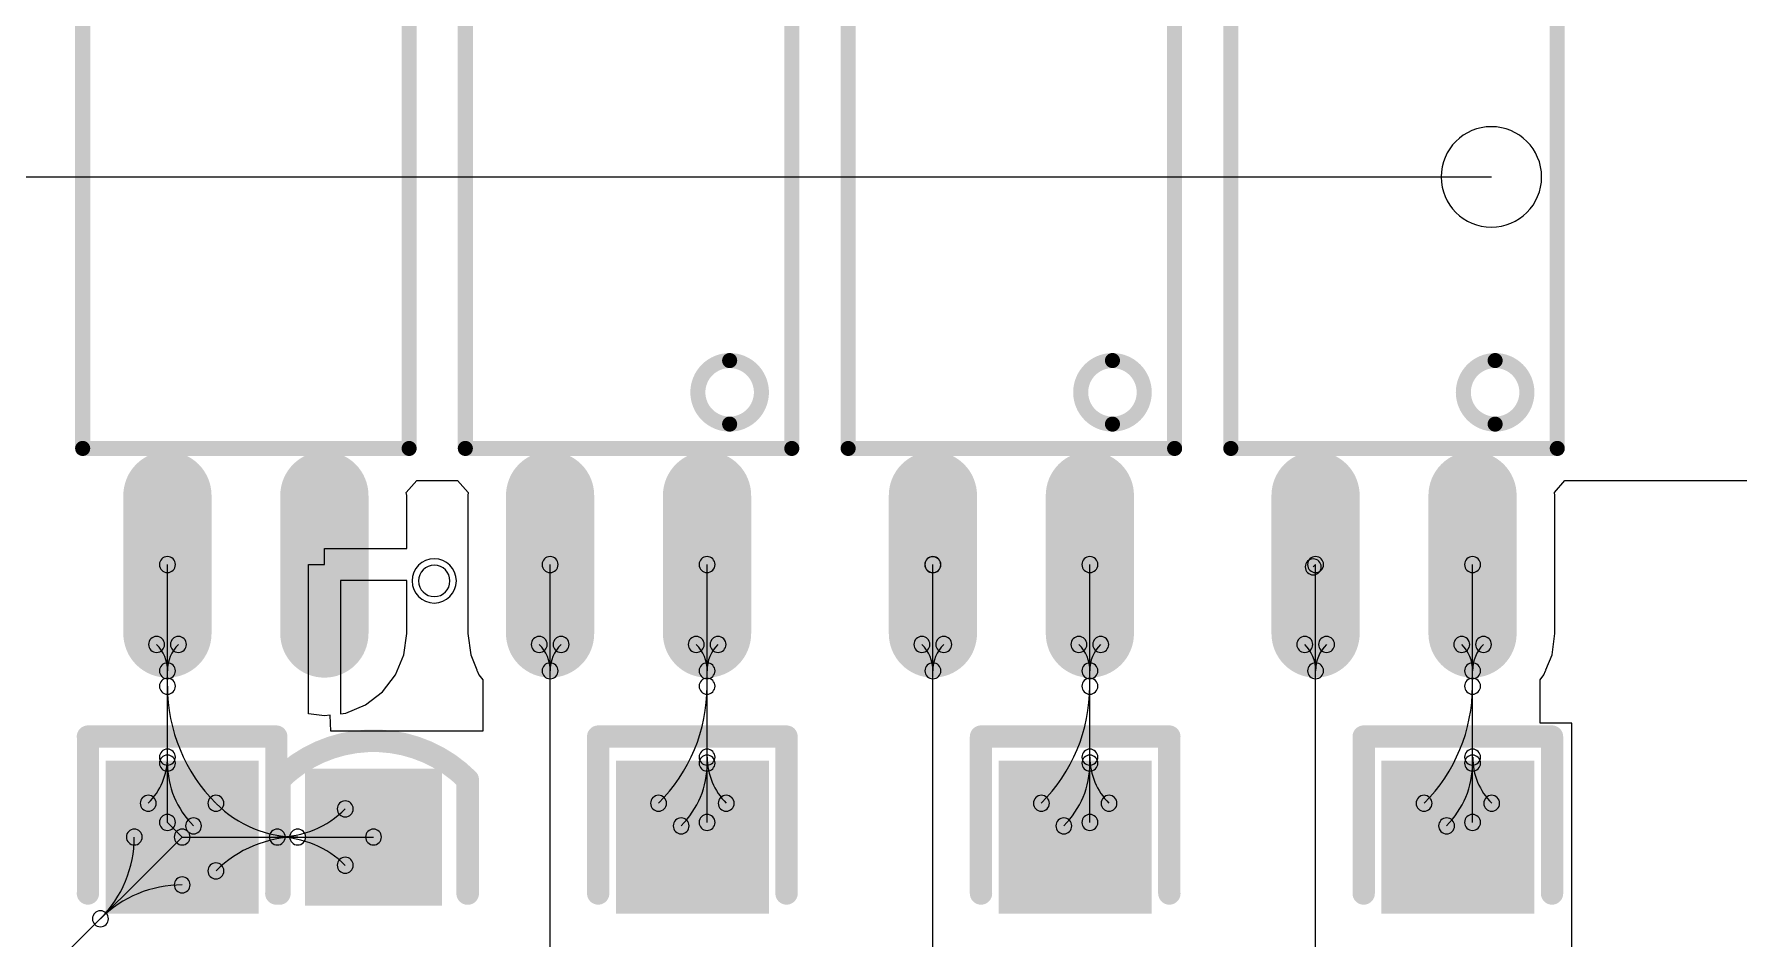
# Model space of a CAD drawing. Header units: inches. Extents: x 32166 to 66782, y 2386 to 7162.
# Drawn here: x 33238.8 to 33347.4, y 3306.9 to 3364.6 of the extents above; entities that cross this region are included whole.
import ezdxf

# ---------------------------------------------------------------- set-up
doc = ezdxf.new("R2010")
doc.units = ezdxf.units.IN
doc.header["$LTSCALE"] = 0.64311
doc.header["$MEASUREMENT"] = 0
for name, color, linetype in [('BOTTOMLAYER', 5, 'CONTINUOUS'), ('BOTTOMOVERLAY', 54, 'CONTINUOUS'), ('BOTTOMPASTE', 16, 'CONTINUOUS'), ('BOTTOMSOLDER', 6, 'CONTINUOUS'), ('KEEPOUTLAYER', 6, 'CONTINUOUS'), ('MULTILAYER', 9, 'CONTINUOUS')]:
    doc.layers.add(name, color=color, linetype=linetype)

msp = doc.modelspace()

# ---------------------------------------------------------------- linework, layer by layer
at = {"layer": 'BOTTOMLAYER'}
for p, q in [((33262.53, 3335.38), (33263.2, 3336.15)), ((33263.2, 3336.15), (33265.8, 3336.15)), ((33265.8, 3336.15), (33266.47, 3335.38)), ((33335.68, 3335.38), (33336.35, 3336.15)), ((33336.35, 3336.15), (33365.95, 3336.15)), ((33262.56, 3335.19), (33262.53, 3335.38)), ((33262.56, 3331.81), (33262.56, 3335.19)), ((33266.47, 3335.38), (33266.45, 3335.19)), ((33266.45, 3335.19), (33266.45, 3326.39)), ((33335.71, 3335.19), (33335.68, 3335.38)), ((33335.71, 3326.39), (33335.71, 3335.19)), ((33257.31, 3330.8), (33257.31, 3331.81)), ((33257.31, 3331.81), (33262.56, 3331.81)), ((33247.31, 3314.36), (33247.31, 3330.79)), ((33256.29, 3321.28), (33256.29, 3330.8)), ((33256.29, 3330.8), (33257.31, 3330.8)), ((33271.69, 3290.84), (33271.69, 3330.79)), ((33281.69, 3314.36), (33281.69, 3330.79)), ((33296.07, 3330.78), (33296.08, 3330.79)), ((33296.08, 3290.55), (33296.08, 3330.79)), ((33306.08, 3314.36), (33306.08, 3330.79)), ((33320.31, 3330.64), (33320.46, 3330.79)), ((33320.46, 3291.51), (33320.46, 3330.79)), ((33330.46, 3314.36), (33330.46, 3330.79)), ((33262.56, 3329.78), (33258.33, 3329.78)), ((33258.33, 3329.78), (33258.33, 3321.28)), ((33262.56, 3326.39), (33262.56, 3329.78)), ((33262.38, 3325.04), (33262.56, 3326.39)), ((33266.45, 3326.39), (33266.63, 3325.04)), ((33335.53, 3325.04), (33335.71, 3326.39)), ((33261.85, 3323.77), (33262.38, 3325.04)), ((33266.63, 3325.04), (33267.02, 3324.09)), ((33335.14, 3324.09), (33335.53, 3325.04)), ((33261.02, 3322.69), (33261.85, 3323.77)), ((33267.02, 3324.09), (33267.03, 3324.05)), ((33267.03, 3324.05), (33267.05, 3324.02)), ((33267.05, 3324.02), (33267.15, 3323.77)), ((33267.15, 3323.77), (33267.4, 3323.45)), ((33334.76, 3323.45), (33335, 3323.77)), ((33335, 3323.77), (33335.11, 3324.02)), ((33335.11, 3324.02), (33335.13, 3324.05)), ((33335.13, 3324.05), (33335.14, 3324.09)), ((33259.93, 3321.85), (33261.02, 3322.69)), ((33267.4, 3323.45), (33267.4, 3320.18)), ((33334.76, 3320.69), (33334.76, 3323.45)), ((33258.67, 3321.33), (33259.93, 3321.85)), ((33257.31, 3321.15), (33256.29, 3321.28)), ((33257.67, 3321.2), (33257.31, 3321.15)), ((33257.73, 3320.18), (33257.67, 3321.2)), ((33258.33, 3321.28), (33258.67, 3321.33)), ((33336.79, 3320.69), (33334.76, 3320.69)), ((33336.79, 3306.16), (33336.79, 3320.69)), ((33267.19, 3320.18), (33257.73, 3320.18)), ((33267.4, 3320.18), (33267.19, 3320.18)), ((33267.19, 3320.18), (33267.19, 3320.18)), ((33247.31, 3314.36), (33248.25, 3313.43)), ((33240.23, 3305.41), (33248.25, 3313.43)), ((33248.25, 3313.43), (33260.44, 3313.43))]:
    msp.add_line(p, q, dxfattribs=at)
at = {"layer": 'BOTTOMLAYER', "const_width": 4}
for points in [[(33247.31, 3326.39), (33247.31, 3335.19)], [(33257.31, 3326.39), (33257.31, 3335.19)], [(33271.69, 3335.19), (33271.69, 3326.39)], [(33281.69, 3335.19), (33281.69, 3326.39)], [(33296.08, 3335.19), (33296.08, 3326.39)], [(33306.08, 3335.19), (33306.08, 3326.39)], [(33320.46, 3335.19), (33320.46, 3326.39)], [(33330.46, 3335.19), (33330.46, 3326.39)]]:
    msp.add_lwpolyline(points, dxfattribs=at)
at = {"layer": 'BOTTOMLAYER', "const_width": 2}
for points in [[(33247.31, 3336.19, 1), (33247.31, 3334.19, 1)], [(33257.31, 3336.19, 1), (33257.31, 3334.19, 1)], [(33271.69, 3334.19, 1), (33271.69, 3336.19, 1)], [(33281.69, 3334.19, 1), (33281.69, 3336.19, 1)], [(33296.08, 3334.19, 1), (33296.08, 3336.19, 1)], [(33306.08, 3334.19, 1), (33306.08, 3336.19, 1)], [(33320.46, 3334.19, 1), (33320.46, 3336.19, 1)], [(33330.46, 3334.19, 1), (33330.46, 3336.19, 1)], [(33247.31, 3327.39, 1), (33247.31, 3325.39, 1)], [(33257.31, 3327.39, 1), (33257.31, 3325.39, 1)], [(33271.69, 3325.39, 1), (33271.69, 3327.39, 1)], [(33281.69, 3325.39, 1), (33281.69, 3327.39, 1)], [(33296.08, 3325.39, 1), (33296.08, 3327.39, 1)], [(33306.08, 3325.39, 1), (33306.08, 3327.39, 1)], [(33320.46, 3325.39, 1), (33320.46, 3327.39, 1)], [(33330.46, 3325.39, 1), (33330.46, 3327.39, 1)]]:
    msp.add_lwpolyline(points, format="xyb", close=True, dxfattribs=at)
at = {"layer": 'BOTTOMLAYER'}
for centre, radius, start, end in [((33247.31, 3330.79), 0.508, 0, 180), ((33271.69, 3330.79), 0.508, 0, 180), ((33281.69, 3330.79), 0.508, 0, 180), ((33296.07, 3330.78), 0.508, 0, 180), ((33296.08, 3330.79), 0.508, 0, 180), ((33296.08, 3330.79), 0.508, 0, 180), ((33306.08, 3330.79), 0.508, 0, 180), ((33320.46, 3330.79), 0.508, 0, 180), ((33320.46, 3330.79), 0.508, 0, 180), ((33330.46, 3330.79), 0.508, 0, 180), ((33247.31, 3330.79), 0.508, 180, 0), ((33264.31, 3329.75), 1, 0, 180), ((33271.69, 3330.79), 0.508, 180, 0), ((33281.69, 3330.79), 0.508, 180, 0), ((33296.07, 3330.78), 0.508, 180, 0), ((33296.08, 3330.79), 0.508, 180, 0), ((33296.08, 3330.79), 0.508, 180, 0), ((33306.08, 3330.79), 0.508, 180, 0), ((33320.31, 3330.64), 0.508, 0, 180), ((33320.31, 3330.64), 0.508, 180, 0), ((33320.46, 3330.79), 0.508, 180, 0), ((33320.46, 3330.79), 0.508, 180, 0), ((33330.46, 3330.79), 0.508, 180, 0), ((33264.31, 3329.75), 1, 180, 0), ((33246.62, 3325.7), 0.508, 0, 180), ((33248.01, 3325.7), 0.508, 0, 180), ((33271, 3325.7), 0.508, 0, 180), ((33272.39, 3325.7), 0.508, 0, 180), ((33281, 3325.7), 0.508, 0, 180), ((33282.39, 3325.7), 0.508, 0, 180), ((33295.38, 3325.7), 0.508, 0, 180), ((33296.77, 3325.7), 0.508, 0, 180), ((33305.38, 3325.7), 0.508, 0, 180), ((33306.77, 3325.7), 0.508, 0, 180), ((33319.77, 3325.7), 0.508, 0, 180), ((33321.16, 3325.7), 0.508, 0, 180), ((33329.77, 3325.7), 0.508, 0, 180), ((33331.16, 3325.7), 0.508, 0, 180), ((33246.62, 3325.7), 0.508, 180, 0), ((33244.94, 3324.02), 2.38, 0.0004, 45.0004), ((33249.69, 3324.02), 2.38, 134.9996, 179.9996), ((33248.01, 3325.7), 0.508, 180, 0), ((33271, 3325.7), 0.508, 180, 0), ((33269.32, 3324.02), 2.38, 0.0004, 45.0004), ((33274.07, 3324.02), 2.38, 134.9996, 179.9996), ((33272.39, 3325.7), 0.508, 180, 0), ((33281, 3325.7), 0.508, 180, 0), ((33279.32, 3324.02), 2.38, 0.0004, 45.0004), ((33284.07, 3324.02), 2.38, 134.9996, 179.9996), ((33282.39, 3325.7), 0.508, 180, 0), ((33295.38, 3325.7), 0.508, 180, 0), ((33293.7, 3324.02), 2.38, 0.0004, 45.0004), ((33298.45, 3324.02), 2.38, 134.9996, 179.9996), ((33296.77, 3325.7), 0.508, 180, 0), ((33305.38, 3325.7), 0.508, 180, 0), ((33303.7, 3324.02), 2.38, 0.0004, 45.0004), ((33308.45, 3324.02), 2.38, 134.9996, 179.9996), ((33306.77, 3325.7), 0.508, 180, 0), ((33319.77, 3325.7), 0.508, 180, 0), ((33318.09, 3324.02), 2.38, 0.0004, 45.0004), ((33322.84, 3324.02), 2.38, 134.9996, 179.9996), ((33321.16, 3325.7), 0.508, 180, 0), ((33329.77, 3325.7), 0.508, 180, 0), ((33328.09, 3324.02), 2.38, 0.0004, 45.0004), ((33332.84, 3324.02), 2.38, 134.9996, 179.9996), ((33331.16, 3325.7), 0.508, 180, 0), ((33247.31, 3324.02), 0.508, 0, 180), ((33247.31, 3324.02), 0.508, 0, 180), ((33247.31, 3324.02), 0.508, 180, 0), ((33247.31, 3324.02), 0.508, 180, 0), ((33271.69, 3324.02), 0.508, 0, 180), ((33271.69, 3324.02), 0.508, 0, 180), ((33271.69, 3324.02), 0.508, 180, 0), ((33271.69, 3324.02), 0.508, 180, 0), ((33281.69, 3324.02), 0.508, 0, 180), ((33281.69, 3324.02), 0.508, 0, 180), ((33281.69, 3324.02), 0.508, 180, 0), ((33281.69, 3324.02), 0.508, 180, 0), ((33296.08, 3324.02), 0.508, 0, 180), ((33296.08, 3324.02), 0.508, 0, 180), ((33296.08, 3324.02), 0.508, 180, 0), ((33296.08, 3324.02), 0.508, 180, 0), ((33306.08, 3324.02), 0.508, 0, 180), ((33306.08, 3324.02), 0.508, 0, 180), ((33306.08, 3324.02), 0.508, 180, 0), ((33306.08, 3324.02), 0.508, 180, 0), ((33320.46, 3324.02), 0.508, 0, 180), ((33320.46, 3324.02), 0.508, 0, 180), ((33320.46, 3324.02), 0.508, 180, 0), ((33320.46, 3324.02), 0.508, 180, 0), ((33330.46, 3324.02), 0.508, 0, 180), ((33330.46, 3324.02), 0.508, 0, 180), ((33330.46, 3324.02), 0.508, 180, 0), ((33330.46, 3324.02), 0.508, 180, 0), ((33247.31, 3323.04), 0.508, 0, 180), ((33247.31, 3323.04), 0.508, 180, 0), ((33257.86, 3323.04), 10.55, 180, 225), ((33271.14, 3323.04), 10.55, 315, 360), ((33281.69, 3323.04), 0.508, 0, 180), ((33281.69, 3323.04), 0.508, 180, 0), ((33295.52, 3323.04), 10.55, 315, 360), ((33306.08, 3323.04), 0.508, 0, 180), ((33306.08, 3323.04), 0.508, 180, 0), ((33319.91, 3323.04), 10.55, 315, 360), ((33330.46, 3323.04), 0.508, 0, 180), ((33330.46, 3323.04), 0.508, 180, 0), ((33243.15, 3318.52), 4.16, 315.0001, 0.0001), ((33247.31, 3318.52), 0.508, 0, 180), ((33247.31, 3318.14), 0.508, 0, 180), ((33247.31, 3318.52), 0.508, 180, 0), ((33281.69, 3318.52), 0.508, 0, 180), ((33281.69, 3318.14), 0.508, 0, 180), ((33281.69, 3318.52), 0.508, 180, 0), ((33285.86, 3318.52), 4.16, 179.9999, 224.9999), ((33306.08, 3318.52), 0.508, 0, 180), ((33306.08, 3318.14), 0.508, 0, 180), ((33306.08, 3318.52), 0.508, 180, 0), ((33310.24, 3318.52), 4.16, 179.9999, 224.9999), ((33330.46, 3318.52), 0.508, 0, 180), ((33330.46, 3318.14), 0.508, 0, 180), ((33330.46, 3318.52), 0.508, 180, 0), ((33334.63, 3318.52), 4.16, 179.9999, 224.9999), ((33247.31, 3318.14), 0.508, 180, 0), ((33252.96, 3318.14), 5.65, 179.9999, 224.9999), ((33276.05, 3318.14), 5.65, 315.0001, 0.0001), ((33281.69, 3318.14), 0.508, 180, 0), ((33300.43, 3318.14), 5.65, 315.0001, 0.0001), ((33306.08, 3318.14), 0.508, 180, 0), ((33324.81, 3318.14), 5.65, 315.0001, 0.0001), ((33330.46, 3318.14), 0.508, 180, 0), ((33246.09, 3315.58), 0.508, 0, 180), ((33250.4, 3315.58), 0.508, 0, 180), ((33250.4, 3315.58), 0.508, 0, 180), ((33278.6, 3315.58), 0.508, 0, 180), ((33282.91, 3315.58), 0.508, 0, 180), ((33302.99, 3315.58), 0.508, 0, 180), ((33307.3, 3315.58), 0.508, 0, 180), ((33327.37, 3315.58), 0.508, 0, 180), ((33331.68, 3315.58), 0.508, 0, 180), ((33246.09, 3315.58), 0.508, 180, 0), ((33250.4, 3315.58), 0.508, 180, 0), ((33250.4, 3315.58), 0.508, 180, 0), ((33255.61, 3320.78), 7.36, 225, 270), ((33254.31, 3319.56), 6.13, 269.9999, 314.9999), ((33258.64, 3315.22), 0.508, 0, 180), ((33258.64, 3315.22), 0.508, 180, 0), ((33278.6, 3315.58), 0.508, 180, 0), ((33282.91, 3315.58), 0.508, 180, 0), ((33302.99, 3315.58), 0.508, 180, 0), ((33307.3, 3315.58), 0.508, 180, 0), ((33327.37, 3315.58), 0.508, 180, 0), ((33331.68, 3315.58), 0.508, 180, 0), ((33245.2, 3313.43), 0.508, 0, 180), ((33247.31, 3314.36), 0.508, 0, 180), ((33247.31, 3314.36), 0.508, 0, 180), ((33247.31, 3314.36), 0.508, 180, 0), ((33247.31, 3314.36), 0.508, 180, 0), ((33248.25, 3313.43), 0.508, 0, 180), ((33248.25, 3313.43), 0.508, 0, 180), ((33248.25, 3313.43), 0.508, 0, 180), ((33248.97, 3314.14), 0.508, 0, 180), ((33248.97, 3314.14), 0.508, 180, 0), ((33254.31, 3313.43), 0.508, 0, 180), ((33254.31, 3313.43), 0.508, 0, 180), ((33255.61, 3313.43), 0.508, 0, 180), ((33255.61, 3313.43), 0.508, 0, 180), ((33260.44, 3313.43), 0.508, 0, 180), ((33280.04, 3314.14), 0.508, 0, 180), ((33280.04, 3314.14), 0.508, 180, 0), ((33281.69, 3314.36), 0.508, 0, 180), ((33281.69, 3314.36), 0.508, 180, 0), ((33304.42, 3314.14), 0.508, 0, 180), ((33304.42, 3314.14), 0.508, 180, 0), ((33306.08, 3314.36), 0.508, 0, 180), ((33306.08, 3314.36), 0.508, 180, 0), ((33328.81, 3314.14), 0.508, 0, 180), ((33328.81, 3314.14), 0.508, 180, 0), ((33330.46, 3314.36), 0.508, 0, 180), ((33330.46, 3314.36), 0.508, 180, 0), ((33237.84, 3313.43), 7.36, 315, 0), ((33245.2, 3313.43), 0.508, 180, 0), ((33248.25, 3313.43), 0.508, 180, 0), ((33248.25, 3313.43), 0.508, 180, 0), ((33248.25, 3313.43), 0.508, 180, 0), ((33255.61, 3306.07), 7.36, 90, 135), ((33254.31, 3313.43), 0.508, 180, 0), ((33254.31, 3313.43), 0.508, 180, 0), ((33254.31, 3307.29), 6.13, 45.0001, 90.0001), ((33255.61, 3313.43), 0.508, 180, 0), ((33255.61, 3313.43), 0.508, 180, 0), ((33260.44, 3313.43), 0.508, 180, 0), ((33250.4, 3311.27), 0.508, 0, 180), ((33258.64, 3311.63), 0.508, 0, 180), ((33248.25, 3310.38), 0.508, 0, 180), ((33250.4, 3311.27), 0.508, 180, 0), ((33258.64, 3311.63), 0.508, 180, 0), ((33248.25, 3303.02), 7.36, 90, 135), ((33248.25, 3310.38), 0.508, 180, 0), ((33243.04, 3308.22), 0.508, 0, 180), ((33243.04, 3308.22), 0.508, 0, 180), ((33243.04, 3308.22), 0.508, 180, 0), ((33243.04, 3308.22), 0.508, 180, 0)]:
    msp.add_arc(centre, radius, start, end, dxfattribs=at)
for points in [[(33252.31, 3309.36), (33252.31, 3317.49), (33244.18, 3309.36), (33244.18, 3317.49)], [(33284.82, 3309.36), (33284.82, 3317.49), (33276.69, 3309.36), (33276.69, 3317.49)], [(33309.21, 3309.36), (33309.21, 3317.49), (33301.08, 3309.36), (33301.08, 3317.49)], [(33333.59, 3309.36), (33333.59, 3317.49), (33325.46, 3309.36), (33325.46, 3317.49)], [(33256.88, 3316.98), (33256.88, 3309.87), (33263.99, 3316.98), (33263.99, 3309.87)]]:
    msp.add_solid(points, dxfattribs=at)
at = {"layer": 'BOTTOMOVERLAY'}
for points, const_width in [([(33241.91, 3338.19), (33241.91, 3373.39)], 0.959), ([(33262.71, 3338.19), (33262.71, 3373.39)], 0.959), ([(33266.29, 3338.19), (33266.29, 3373.39)], 0.959), ([(33287.09, 3338.19), (33287.09, 3373.39)], 0.959), ([(33290.68, 3338.19), (33290.68, 3373.39)], 0.959), ([(33311.48, 3338.19), (33311.48, 3373.39)], 0.959), ([(33315.06, 3338.19), (33315.06, 3373.39)], 0.959), ([(33335.86, 3338.19), (33335.86, 3373.39)], 0.959), ([(33241.91, 3338.19), (33262.71, 3338.19)], 0.959), ([(33266.29, 3338.19), (33287.09, 3338.19)], 0.959), ([(33290.68, 3338.19), (33311.48, 3338.19)], 0.959), ([(33315.06, 3338.19), (33335.86, 3338.19)], 0.959), ([(33242.25, 3309.83), (33242.25, 3319.83)], 1.42), ([(33242.25, 3319.83), (33254.25, 3319.83)], 1.42), ([(33254.25, 3309.83), (33254.25, 3319.83)], 1.42), ([(33274.76, 3309.83), (33274.76, 3319.83)], 1.42), ([(33274.76, 3319.83), (33286.76, 3319.83)], 1.42), ([(33286.76, 3309.83), (33286.76, 3319.83)], 1.42), ([(33299.14, 3309.83), (33299.14, 3319.83)], 1.42), ([(33299.14, 3319.83), (33311.14, 3319.83)], 1.42), ([(33311.14, 3309.83), (33311.14, 3319.83)], 1.42), ([(33323.53, 3319.83), (33335.53, 3319.83)], 1.42), ([(33323.53, 3309.83), (33323.53, 3319.83)], 1.42), ([(33335.53, 3309.83), (33335.53, 3319.83)], 1.42), ([(33254.44, 3309.83), (33254.44, 3317.08)], 1.44), ([(33266.44, 3309.83), (33266.44, 3317.08)], 1.44)]:
    msp.add_lwpolyline(points, dxfattribs=dict(at, const_width=const_width))
for points, const_width in [([(33283.13, 3343.79, 1), (33283.13, 3339.74, 1)], 0.959), ([(33283.13, 3343.55, 1), (33283.13, 3344.03, 1)], 0.48), ([(33307.52, 3343.79, 1), (33307.52, 3339.74, 1)], 0.959), ([(33307.52, 3343.55, 1), (33307.52, 3344.03, 1)], 0.48), ([(33331.9, 3343.79, 1), (33331.9, 3339.74, 1)], 0.959), ([(33331.9, 3343.55, 1), (33331.9, 3344.03, 1)], 0.48), ([(33283.13, 3339.5, 1), (33283.13, 3339.98, 1)], 0.48), ([(33307.52, 3339.5, 1), (33307.52, 3339.98, 1)], 0.48), ([(33331.9, 3339.5, 1), (33331.9, 3339.98, 1)], 0.48), ([(33241.91, 3338.43, 1), (33241.91, 3337.95, 1)], 0.48), ([(33241.91, 3338.43, 1), (33241.91, 3337.95, 1)], 0.48), ([(33262.71, 3338.43, 1), (33262.71, 3337.95, 1)], 0.48), ([(33262.71, 3338.43, 1), (33262.71, 3337.95, 1)], 0.48), ([(33266.29, 3337.95, 1), (33266.29, 3338.43, 1)], 0.48), ([(33266.29, 3337.95, 1), (33266.29, 3338.43, 1)], 0.48), ([(33287.09, 3337.95, 1), (33287.09, 3338.43, 1)], 0.48), ([(33287.09, 3337.95, 1), (33287.09, 3338.43, 1)], 0.48), ([(33290.68, 3337.95, 1), (33290.68, 3338.43, 1)], 0.48), ([(33290.68, 3337.95, 1), (33290.68, 3338.43, 1)], 0.48), ([(33311.48, 3337.95, 1), (33311.48, 3338.43, 1)], 0.48), ([(33311.48, 3337.95, 1), (33311.48, 3338.43, 1)], 0.48), ([(33315.06, 3337.95, 1), (33315.06, 3338.43, 1)], 0.48), ([(33315.06, 3337.95, 1), (33315.06, 3338.43, 1)], 0.48), ([(33335.86, 3337.95, 1), (33335.86, 3338.43, 1)], 0.48), ([(33335.86, 3337.95, 1), (33335.86, 3338.43, 1)], 0.48), ([(33242.6, 3319.83, 1), (33241.89, 3319.83, 1)], 0.711), ([(33242.6, 3319.83, 1), (33241.89, 3319.83, 1)], 0.711), ([(33254.6, 3319.83, 1), (33253.89, 3319.83, 1)], 0.711), ([(33254.6, 3319.83, 1), (33253.89, 3319.83, 1)], 0.711), ([(33275.11, 3319.83, 1), (33274.4, 3319.83, 1)], 0.711), ([(33275.11, 3319.83, 1), (33274.4, 3319.83, 1)], 0.711), ([(33287.11, 3319.83, 1), (33286.4, 3319.83, 1)], 0.711), ([(33287.11, 3319.83, 1), (33286.4, 3319.83, 1)], 0.711), ([(33299.5, 3319.83, 1), (33298.79, 3319.83, 1)], 0.711), ([(33299.5, 3319.83, 1), (33298.79, 3319.83, 1)], 0.711), ([(33311.5, 3319.83, 1), (33310.79, 3319.83, 1)], 0.711), ([(33311.5, 3319.83, 1), (33310.79, 3319.83, 1)], 0.711), ([(33323.88, 3319.83, 1), (33323.17, 3319.83, 1)], 0.711), ([(33323.88, 3319.83, 1), (33323.17, 3319.83, 1)], 0.711), ([(33335.88, 3319.83, 1), (33335.17, 3319.83, 1)], 0.711), ([(33335.88, 3319.83, 1), (33335.17, 3319.83, 1)], 0.711), ([(33254.08, 3317.08, 1), (33254.8, 3317.08, 1)], 0.72), ([(33254.08, 3317.08, 1), (33254.8, 3317.08, 1)], 0.72), ([(33266.08, 3317.08, 1), (33266.8, 3317.08, 1)], 0.72), ([(33266.08, 3317.08, 1), (33266.8, 3317.08, 1)], 0.72), ([(33242.6, 3309.83, 1), (33241.89, 3309.83, 1)], 0.711), ([(33254.6, 3309.83, 1), (33253.89, 3309.83, 1)], 0.711), ([(33254.08, 3309.83, 1), (33254.8, 3309.83, 1)], 0.72), ([(33266.08, 3309.83, 1), (33266.8, 3309.83, 1)], 0.72), ([(33275.11, 3309.83, 1), (33274.4, 3309.83, 1)], 0.711), ([(33287.11, 3309.83, 1), (33286.4, 3309.83, 1)], 0.711), ([(33299.5, 3309.83, 1), (33298.79, 3309.83, 1)], 0.711), ([(33311.5, 3309.83, 1), (33310.79, 3309.83, 1)], 0.711), ([(33323.88, 3309.83, 1), (33323.17, 3309.83, 1)], 0.711), ([(33335.88, 3309.83, 1), (33335.17, 3309.83, 1)], 0.711)]:
    msp.add_lwpolyline(points, format="xyb", close=True, dxfattribs=dict(at, const_width=const_width))
at = {"layer": 'BOTTOMOVERLAY', "const_width": 1.44}
msp.add_lwpolyline([(33254.44, 3317.08, -0.414214), (33266.44, 3317.08)], format="xyb", dxfattribs=at)
at = {"layer": 'BOTTOMPASTE', "const_width": 4}
for points in [[(33247.31, 3326.39), (33247.31, 3335.19)], [(33257.31, 3326.39), (33257.31, 3335.19)], [(33271.69, 3335.19), (33271.69, 3326.39)], [(33281.69, 3335.19), (33281.69, 3326.39)], [(33296.08, 3335.19), (33296.08, 3326.39)], [(33306.08, 3335.19), (33306.08, 3326.39)], [(33320.46, 3335.19), (33320.46, 3326.39)], [(33330.46, 3335.19), (33330.46, 3326.39)]]:
    msp.add_lwpolyline(points, dxfattribs=at)
at = {"layer": 'BOTTOMPASTE', "const_width": 2}
for points in [[(33247.31, 3336.19, 1), (33247.31, 3334.19, 1)], [(33257.31, 3336.19, 1), (33257.31, 3334.19, 1)], [(33271.69, 3334.19, 1), (33271.69, 3336.19, 1)], [(33281.69, 3334.19, 1), (33281.69, 3336.19, 1)], [(33296.08, 3334.19, 1), (33296.08, 3336.19, 1)], [(33306.08, 3334.19, 1), (33306.08, 3336.19, 1)], [(33320.46, 3334.19, 1), (33320.46, 3336.19, 1)], [(33330.46, 3334.19, 1), (33330.46, 3336.19, 1)], [(33247.31, 3327.39, 1), (33247.31, 3325.39, 1)], [(33257.31, 3327.39, 1), (33257.31, 3325.39, 1)], [(33271.69, 3325.39, 1), (33271.69, 3327.39, 1)], [(33281.69, 3325.39, 1), (33281.69, 3327.39, 1)], [(33296.08, 3325.39, 1), (33296.08, 3327.39, 1)], [(33306.08, 3325.39, 1), (33306.08, 3327.39, 1)], [(33320.46, 3325.39, 1), (33320.46, 3327.39, 1)], [(33330.46, 3325.39, 1), (33330.46, 3327.39, 1)]]:
    msp.add_lwpolyline(points, format="xyb", close=True, dxfattribs=at)
at = {"layer": 'BOTTOMPASTE'}
for points in [[(33252.31, 3309.36), (33252.31, 3317.49), (33244.18, 3309.36), (33244.18, 3317.49)], [(33284.82, 3309.36), (33284.82, 3317.49), (33276.69, 3309.36), (33276.69, 3317.49)], [(33309.21, 3309.36), (33309.21, 3317.49), (33301.08, 3309.36), (33301.08, 3317.49)], [(33333.59, 3309.36), (33333.59, 3317.49), (33325.46, 3309.36), (33325.46, 3317.49)], [(33256.88, 3316.98), (33256.88, 3309.87), (33263.99, 3316.98), (33263.99, 3309.87)]]:
    msp.add_solid(points, dxfattribs=at)
at = {"layer": 'BOTTOMSOLDER', "const_width": 5.63}
for points in [[(33247.31, 3326.39), (33247.31, 3335.19)], [(33257.31, 3326.39), (33257.31, 3335.19)], [(33271.69, 3335.19), (33271.69, 3326.39)], [(33281.69, 3335.19), (33281.69, 3326.39)], [(33296.08, 3335.19), (33296.08, 3326.39)], [(33306.08, 3335.19), (33306.08, 3326.39)], [(33320.46, 3335.19), (33320.46, 3326.39)], [(33330.46, 3335.19), (33330.46, 3326.39)]]:
    msp.add_lwpolyline(points, dxfattribs=at)
at = {"layer": 'BOTTOMSOLDER', "const_width": 2.81}
for points in [[(33247.31, 3336.6, 1), (33247.31, 3333.79, 1)], [(33257.31, 3336.6, 1), (33257.31, 3333.79, 1)], [(33271.69, 3333.79, 1), (33271.69, 3336.6, 1)], [(33281.69, 3333.79, 1), (33281.69, 3336.6, 1)], [(33296.08, 3333.79, 1), (33296.08, 3336.6, 1)], [(33306.08, 3333.79, 1), (33306.08, 3336.6, 1)], [(33320.46, 3333.79, 1), (33320.46, 3336.6, 1)], [(33330.46, 3333.79, 1), (33330.46, 3336.6, 1)], [(33247.31, 3327.8, 1), (33247.31, 3324.99, 1)], [(33257.31, 3327.8, 1), (33257.31, 3324.99, 1)], [(33271.69, 3324.99, 1), (33271.69, 3327.8, 1)], [(33281.69, 3324.99, 1), (33281.69, 3327.8, 1)], [(33296.08, 3324.99, 1), (33296.08, 3327.8, 1)], [(33306.08, 3324.99, 1), (33306.08, 3327.8, 1)], [(33320.46, 3324.99, 1), (33320.46, 3327.8, 1)], [(33330.46, 3324.99, 1), (33330.46, 3327.8, 1)]]:
    msp.add_lwpolyline(points, format="xyb", close=True, dxfattribs=at)
at = {"layer": 'BOTTOMSOLDER'}
for start, end in [(0, 180), (180, 0)]:
    msp.add_arc((33264.31, 3329.75), 1.41, start, end, dxfattribs=at)
for points in [[(33253.12, 3308.55), (33253.12, 3318.3), (33243.37, 3308.55), (33243.37, 3318.3)], [(33285.64, 3308.55), (33285.64, 3318.3), (33275.88, 3308.55), (33275.88, 3318.3)], [(33310.02, 3308.55), (33310.02, 3318.3), (33300.27, 3308.55), (33300.27, 3318.3)], [(33334.4, 3308.55), (33334.4, 3318.3), (33324.65, 3308.55), (33324.65, 3318.3)], [(33256.07, 3317.79), (33256.07, 3309.06), (33264.81, 3317.79), (33264.81, 3309.06)]]:
    msp.add_solid(points, dxfattribs=at)
at = {"layer": 'KEEPOUTLAYER'}
msp.add_line((33139.66, 3355.49), (33331.66, 3355.49), dxfattribs=at)
for start, end in [(0, 180), (180, 0)]:
    msp.add_arc((33331.66, 3355.49), 3.2, start, end, dxfattribs=at)
at = {"layer": 'MULTILAYER'}
for start, end in [(0, 180), (180, 0)]:
    msp.add_arc((33264.31, 3329.75), 1, start, end, dxfattribs=at)

doc.saveas('drawing.dxf')
